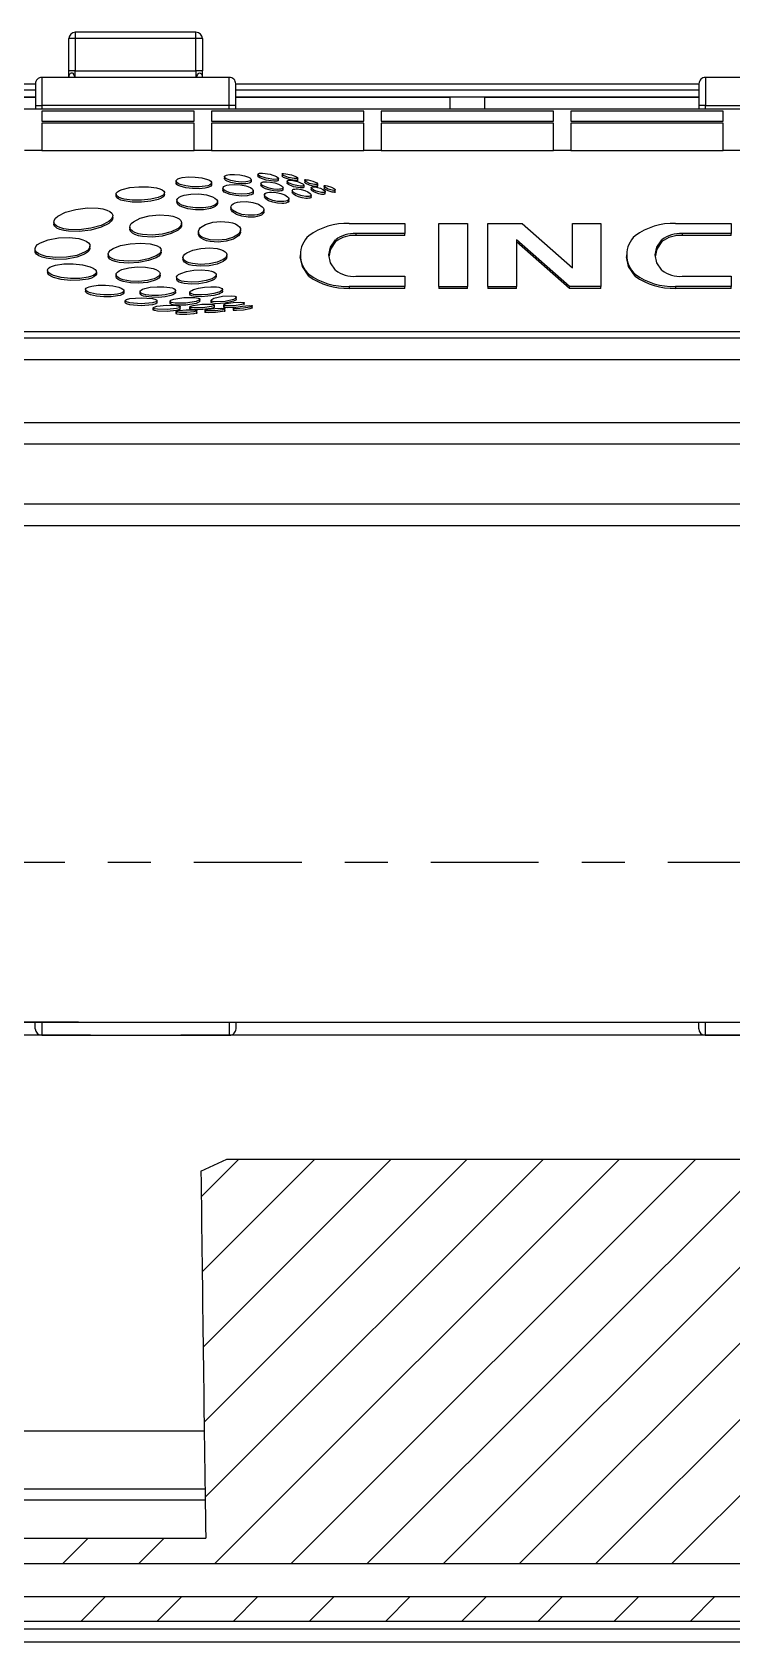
# Model space of a CAD drawing. Extents: x -3.1 to 16.8, y 0.7 to 10.7.
# Drawn here: x 3.741 to 5.365, y 6.961 to 10.7 of the extents above; entities that cross this region are included whole.
import ezdxf

# ---------------------------------------------------------------- set-up
doc = ezdxf.new("R2010")
doc.units = 0
doc.linetypes.add('CENTER', pattern=[0.4, 0.25, -0.05, 0.05, -0.05])
doc.layers.get('0').update_dxf_attribs({"linetype": 'CONTINUOUS'})

msp = doc.modelspace()

# ---------------------------------------------------------------- linework, layer by layer
at = {"color": 7, "linetype": 'CONTINUOUS'}
for p, q in [((3.841, 10.6999), (3.841, 10.6849)), ((4.121, 10.6999), (3.841, 10.6999)), ((4.121, 10.6955), (4.121, 10.6999)), ((4.121, 10.6849), (4.121, 10.6955)), ((3.826, 10.6099), (3.826, 10.6849)), ((3.8304, 10.6849), (3.826, 10.6849)), ((3.841, 10.6849), (3.8304, 10.6849)), ((4.121, 10.6849), (3.841, 10.6849)), ((3.841, 10.6849), (3.841, 10.6099)), ((4.121, 10.6099), (4.121, 10.6849)), ((4.136, 10.6849), (4.121, 10.6849)), ((4.136, 10.6849), (4.136, 10.6099)), ((3.7635, 10.5949), (3.7635, 10.5299)), ((4.1985, 10.5949), (3.7635, 10.5949)), ((3.826, 10.5939), (3.826, 10.6099)), ((3.841, 10.6099), (3.826, 10.6099)), ((3.841, 10.6099), (4.121, 10.6099)), ((4.136, 10.6099), (4.121, 10.6099)), ((4.121, 10.5949), (4.1219, 10.5956)), ((4.136, 10.5939), (4.136, 10.6099)), ((4.1985, 10.5299), (4.1985, 10.5949)), ((5.3035, 10.5949), (5.3035, 10.5299)), ((5.7385, 10.5949), (5.3035, 10.5949)), ((3.0835, 10.5799), (3.7485, 10.5799)), ((3.7485, 10.5649), (3.0835, 10.5649)), ((3.541, 10.5499), (3.7485, 10.5499)), ((3.7485, 10.5481), (3.541, 10.5481)), ((3.7485, 10.5799), (3.7485, 10.5299)), ((4.2135, 10.5299), (4.2135, 10.5799)), ((4.2135, 10.5799), (5.2885, 10.5799)), ((5.2885, 10.5649), (4.2135, 10.5649)), ((4.2135, 10.5499), (4.711, 10.5499)), ((4.711, 10.5481), (4.2135, 10.5481)), ((4.711, 10.5499), (4.711, 10.5481)), ((4.711, 10.5499), (4.791, 10.5499)), ((4.711, 10.5211), (4.711, 10.5481)), ((4.791, 10.5499), (5.2885, 10.5499)), ((4.791, 10.5481), (4.791, 10.5499)), ((4.791, 10.5481), (4.791, 10.5211)), ((5.2885, 10.5481), (4.791, 10.5481)), ((5.2885, 10.5799), (5.2885, 10.5299)), ((7.7085, 10.5211), (1.7935, 10.5211)), ((3.7485, 10.5299), (3.7485, 10.5211)), ((3.7485, 10.5299), (3.7635, 10.5299)), ((4.1171, 10.5164), (3.7631, 10.5164)), ((3.7631, 10.5164), (3.7631, 10.493)), ((4.1985, 10.5299), (3.7635, 10.5299)), ((3.7635, 10.5299), (3.7635, 10.5211)), ((4.1171, 10.493), (4.1171, 10.5164)), ((4.511, 10.5164), (4.1571, 10.5164)), ((4.1571, 10.5164), (4.1571, 10.493)), ((4.2135, 10.5299), (4.1985, 10.5299)), ((4.1985, 10.5211), (4.1985, 10.5299)), ((4.2135, 10.5211), (4.2135, 10.5299)), ((4.511, 10.493), (4.511, 10.5164)), ((4.951, 10.5164), (4.551, 10.5164)), ((4.551, 10.5164), (4.551, 10.493)), ((4.951, 10.493), (4.951, 10.5164)), ((5.3449, 10.5164), (4.991, 10.5164)), ((4.991, 10.5164), (4.991, 10.493)), ((5.2885, 10.5299), (5.2885, 10.5211)), ((5.3035, 10.5299), (5.2885, 10.5299)), ((5.3035, 10.5299), (5.7385, 10.5299)), ((5.3035, 10.5211), (5.3035, 10.5299)), ((5.3449, 10.493), (5.3449, 10.5164)), ((3.7631, 10.493), (4.1171, 10.493)), ((4.1171, 10.4883), (3.7631, 10.4883)), ((3.7631, 10.4883), (3.7631, 10.4249)), ((4.1171, 10.4249), (4.1171, 10.4883)), ((4.1571, 10.493), (4.511, 10.493)), ((4.511, 10.4883), (4.1571, 10.4883)), ((4.1571, 10.4883), (4.1571, 10.4249)), ((4.511, 10.4249), (4.511, 10.4883)), ((4.551, 10.493), (4.951, 10.493)), ((4.951, 10.4883), (4.551, 10.4883)), ((4.551, 10.4883), (4.551, 10.4249)), ((4.951, 10.4249), (4.951, 10.4883)), ((4.991, 10.493), (5.3449, 10.493)), ((5.3449, 10.4883), (4.991, 10.4883)), ((4.991, 10.4883), (4.991, 10.4249)), ((5.3449, 10.4249), (5.3449, 10.4883)), ((3.7631, 10.4249), (3.7231, 10.4249)), ((3.7631, 10.4249), (4.1171, 10.4249)), ((4.1571, 10.4249), (4.1171, 10.4249)), ((4.1571, 10.4249), (4.511, 10.4249)), ((4.551, 10.4249), (4.511, 10.4249)), ((4.551, 10.4249), (4.951, 10.4249)), ((4.991, 10.4249), (4.951, 10.4249)), ((4.991, 10.4249), (5.3449, 10.4249)), ((5.3849, 10.4249), (5.3449, 10.4249)), ((4.1872, 10.3639), (4.1872, 10.3596)), ((4.2492, 10.3532), (4.2492, 10.3575)), ((4.2649, 10.3698), (4.2649, 10.3654)), ((4.3119, 10.3594), (4.3119, 10.3551)), ((4.3124, 10.3561), (4.3124, 10.3604)), ((4.3213, 10.3727), (4.3213, 10.3656)), ((4.3569, 10.3605), (4.3569, 10.3561)), ((4.3572, 10.3541), (4.3572, 10.3611)), ((4.374, 10.3582), (4.374, 10.351)), ((3.9355, 10.3234), (3.9355, 10.3191)), ((3.9355, 10.3183), (3.9355, 10.3226)), ((4.0481, 10.3227), (4.0481, 10.327)), ((4.0748, 10.3542), (4.0748, 10.3498)), ((4.1572, 10.349), (4.1572, 10.3447)), ((4.1574, 10.3456), (4.1574, 10.3499)), ((4.1836, 10.3378), (4.1836, 10.3335)), ((4.2489, 10.3563), (4.2489, 10.352)), ((4.2537, 10.3303), (4.2537, 10.326)), ((4.2541, 10.3276), (4.2541, 10.3319)), ((4.2719, 10.3486), (4.2719, 10.3442)), ((4.2802, 10.3218), (4.2802, 10.3175)), ((4.3224, 10.3371), (4.3224, 10.3328)), ((4.3232, 10.3345), (4.3232, 10.3388)), ((4.3329, 10.3536), (4.3329, 10.3493)), ((4.3447, 10.3322), (4.3447, 10.3278)), ((4.3714, 10.3435), (4.3714, 10.3392)), ((4.372, 10.3403), (4.372, 10.3446)), ((4.3885, 10.3175), (4.3885, 10.3218)), ((4.3886, 10.3385), (4.3886, 10.3342)), ((4.4029, 10.3464), (4.4029, 10.342)), ((4.4034, 10.34), (4.4034, 10.3473)), ((4.419, 10.3449), (4.419, 10.3376)), ((4.4203, 10.3282), (4.4203, 10.3239)), ((4.4211, 10.3251), (4.4211, 10.3295)), ((4.4433, 10.333), (4.4433, 10.3286)), ((4.4439, 10.3266), (4.4439, 10.3339)), ((4.0768, 10.3093), (4.0768, 10.305)), ((4.1709, 10.3052), (4.1709, 10.3008)), ((4.1711, 10.3021), (4.1711, 10.3065)), ((4.2022, 10.2936), (4.2022, 10.2893)), ((4.2787, 10.2828), (4.2787, 10.2871)), ((4.335, 10.3097), (4.335, 10.3054)), ((4.3366, 10.3085), (4.3366, 10.3128)), ((4.3873, 10.3197), (4.3873, 10.3154)), ((3.791, 10.2592), (3.791, 10.2549)), ((3.7932, 10.2489), (3.7932, 10.2533)), ((3.9281, 10.2692), (3.9281, 10.2735)), ((3.9674, 10.2473), (3.9674, 10.243)), ((4.0878, 10.2523), (4.0878, 10.2566)), ((4.2765, 10.2821), (4.2765, 10.2778)), ((4.4765, 10.2557), (4.6061, 10.2557)), ((4.6061, 10.2557), (4.6061, 10.2319)), ((4.6847, 10.2557), (4.751, 10.2557)), ((4.6847, 10.1091), (4.6847, 10.2557)), ((4.751, 10.2557), (4.751, 10.1091)), ((4.7986, 10.2557), (4.878, 10.2557)), ((4.7986, 10.1091), (4.7986, 10.2557)), ((4.878, 10.2557), (4.9947, 10.1528)), ((4.9947, 10.1528), (4.9947, 10.2557)), ((4.9947, 10.2557), (5.061, 10.2557)), ((5.061, 10.2557), (5.061, 10.1091)), ((5.2339, 10.2557), (5.3635, 10.2557)), ((5.3635, 10.2557), (5.3635, 10.2319)), ((3.9693, 10.2373), (3.9693, 10.2417)), ((4.1266, 10.236), (4.1266, 10.2316)), ((4.1291, 10.2248), (4.1291, 10.2292)), ((4.2247, 10.2364), (4.2247, 10.2407)), ((4.4453, 10.2178), (4.4453, 10.2135)), ((4.6061, 10.2319), (4.4921, 10.2319)), ((4.4921, 10.2319), (4.4921, 10.2276)), ((4.6061, 10.2276), (4.4921, 10.2276)), ((4.6061, 10.2276), (4.6061, 10.2319)), ((4.9879, 10.1091), (4.8649, 10.2175)), ((4.8649, 10.2175), (4.8649, 10.1091)), ((4.9879, 10.1047), (4.8649, 10.2131)), ((5.2027, 10.2178), (5.2027, 10.2135)), ((5.3635, 10.2319), (5.2495, 10.2319)), ((5.2495, 10.2319), (5.2495, 10.2276)), ((5.3635, 10.2276), (5.2495, 10.2276)), ((5.3635, 10.2276), (5.3635, 10.2319)), ((3.7474, 10.1964), (3.7474, 10.1921)), ((3.7481, 10.1887), (3.7476, 10.1921)), ((3.7481, 10.1887), (3.7481, 10.193)), ((3.8751, 10.1987), (3.8751, 10.203)), ((3.9172, 10.1844), (3.9172, 10.18)), ((3.918, 10.1767), (3.9174, 10.1801)), ((3.918, 10.1767), (3.918, 10.1811)), ((4.0401, 10.1888), (4.0401, 10.1932)), ((4.0909, 10.1765), (4.0909, 10.1722)), ((4.0918, 10.1687), (4.0909, 10.1722)), ((4.0918, 10.1687), (4.0918, 10.173)), ((4.1929, 10.1828), (4.1929, 10.1829)), ((4.1929, 10.1785), (4.1929, 10.1827)), ((4.3631, 10.1824), (4.3631, 10.178)), ((5.1205, 10.1824), (5.1205, 10.178)), ((3.7763, 10.1465), (3.7763, 10.1422)), ((3.8899, 10.142), (3.8899, 10.1377)), ((3.89, 10.1387), (3.89, 10.143)), ((3.9355, 10.1369), (3.9355, 10.1325)), ((3.9355, 10.1318), (3.9355, 10.1362)), ((4.0379, 10.1344), (4.0379, 10.1387)), ((4.1681, 10.1322), (4.1681, 10.1365)), ((4.3828, 10.1334), (4.3828, 10.1377)), ((5.1402, 10.1334), (5.1402, 10.1377)), ((3.8648, 10.1051), (3.8648, 10.098)), ((3.9537, 10.0988), (3.9537, 10.0945)), ((3.9538, 10.0922), (3.9538, 10.0993)), ((3.9913, 10.0971), (3.9913, 10.0902)), ((3.9914, 10.0923), (3.9914, 10.0967)), ((4.0737, 10.0955), (4.0737, 10.1024)), ((4.0759, 10.1304), (4.0759, 10.126)), ((4.0763, 10.1243), (4.0763, 10.1286)), ((4.1068, 10.0957), (4.1068, 10.0882)), ((4.1826, 10.0981), (4.1826, 10.1056)), ((4.6061, 10.1091), (4.4765, 10.1091)), ((4.4765, 10.1091), (4.4765, 10.1047)), ((4.6061, 10.1047), (4.4765, 10.1047)), ((4.4921, 10.1328), (4.6061, 10.1328)), ((4.6061, 10.1328), (4.6061, 10.1091)), ((4.6061, 10.1047), (4.6061, 10.1091)), ((4.6847, 10.1091), (4.751, 10.1091)), ((4.6847, 10.1091), (4.6847, 10.1047)), ((4.751, 10.1047), (4.6847, 10.1047)), ((4.751, 10.1047), (4.751, 10.1091)), ((4.7986, 10.1091), (4.8649, 10.1091)), ((4.7986, 10.1091), (4.7986, 10.1047)), ((4.8649, 10.1047), (4.7986, 10.1047)), ((4.8649, 10.1047), (4.8649, 10.1091)), ((5.061, 10.1091), (4.9879, 10.1091)), ((4.9879, 10.1047), (4.9879, 10.1091)), ((5.061, 10.1047), (4.9879, 10.1047)), ((5.061, 10.1047), (5.061, 10.1091)), ((5.3635, 10.1091), (5.2339, 10.1091)), ((5.2339, 10.1091), (5.2339, 10.1047)), ((5.3635, 10.1047), (5.2339, 10.1047)), ((5.2495, 10.1328), (5.3635, 10.1328)), ((5.3635, 10.1328), (5.3635, 10.1091)), ((5.3635, 10.1047), (5.3635, 10.1091)), ((3.957, 10.0716), (3.957, 10.0759)), ((4.0219, 10.0594), (4.0219, 10.0535)), ((4.022, 10.0549), (4.022, 10.0593)), ((4.0306, 10.0759), (4.0306, 10.0716)), ((4.0608, 10.0748), (4.0608, 10.0681)), ((4.0609, 10.07), (4.0609, 10.0743)), ((4.0847, 10.0574), (4.0847, 10.0633)), ((4.107, 10.0905), (4.107, 10.0948)), ((4.1072, 10.062), (4.1072, 10.056)), ((4.1072, 10.0575), (4.1072, 10.0618)), ((4.1298, 10.0752), (4.1298, 10.0819)), ((4.1565, 10.0772), (4.1565, 10.0702)), ((4.1567, 10.0722), (4.1567, 10.0765)), ((4.1638, 10.0614), (4.1638, 10.0673)), ((4.1856, 10.0661), (4.1856, 10.0599)), ((4.1857, 10.0615), (4.1857, 10.0659)), ((4.1883, 10.0501), (4.1883, 10.0588)), ((4.2082, 10.0586), (4.2082, 10.0526)), ((4.2082, 10.0541), (4.2082, 10.0584)), ((4.2146, 10.0794), (4.2146, 10.0864)), ((4.2328, 10.0663), (4.2328, 10.0724)), ((4.2518, 10.0594), (4.2518, 10.0654)), ((4.0754, 10.0537), (4.0754, 10.0451)), ((4.0754, 10.0464), (4.0754, 10.0507)), ((4.1229, 10.0457), (4.1229, 10.0543)), ((4.1426, 10.0567), (4.1426, 10.048)), ((4.1426, 10.0493), (4.1426, 10.0536)), ((1.7535, 10.0049), (7.7485, 10.0049)), ((3.3835, 9.9897), (6.1185, 9.9897)), ((3.3835, 9.9398), (6.1185, 9.9398)), ((3.3835, 9.7932), (6.1185, 9.7932)), ((6.1185, 9.7432), (3.3835, 9.7432)), ((7.1185, 9.6034), (2.3835, 9.6034)), ((7.1185, 9.5534), (2.3835, 9.5534)), ((2.2735, 8.3999), (7.2285, 8.3999)), ((3.8482, 8.3999), (2.2735, 8.3999)), ((3.8474, 8.3999), (2.2735, 8.3999)), ((3.8474, 8.3999), (2.2735, 8.3999)), ((3.8474, 8.3999), (2.2735, 8.3999)), ((3.748, 8.3849), (3.748, 8.3999)), ((3.763, 8.3999), (3.763, 8.3699)), ((4.199, 8.3699), (4.199, 8.3999)), ((4.214, 8.3849), (4.214, 8.3999)), ((5.288, 8.3849), (5.288, 8.3999)), ((5.303, 8.3999), (5.303, 8.3699)), ((3.876, 8.3699), (2.956, 8.3699)), ((3.763, 8.3699), (4.199, 8.3699)), ((5.416, 8.3699), (4.086, 8.3699)), ((5.303, 8.3699), (5.739, 8.3699)), ((4.2203, 8.0817), (4.1334, 7.9948)), ((4.3971, 8.0817), (4.1355, 7.8201)), ((4.5739, 8.0817), (4.1377, 7.6456)), ((4.7506, 8.0817), (4.14, 7.4711)), ((4.9274, 8.0817), (4.1423, 7.2966)), ((5.1042, 8.0817), (4.1652, 7.1428)), ((4.1927, 8.0818), (5.6439, 8.0818)), ((5.281, 8.0817), (4.342, 7.1428)), ((5.4578, 8.0817), (4.5188, 7.1428)), ((5.6345, 8.0817), (4.6956, 7.1428)), ((5.703, 7.9735), (4.8723, 7.1428)), ((5.7008, 7.7945), (5.0491, 7.1428)), ((5.6986, 7.6154), (5.2259, 7.1428)), ((3.561, 7.4508), (4.1402, 7.4508)), ((3.561, 7.3158), (4.1421, 7.3158)), ((3.5289, 7.2908), (4.1424, 7.2908)), ((3.5277, 7.2018), (4.1436, 7.2018)), ((3.8707, 7.2018), (3.8117, 7.1428)), ((4.0475, 7.2018), (3.9885, 7.1428)), ((2.0409, 7.1428), (7.4611, 7.1428)), ((1.9236, 7.0658), (7.5784, 7.0658)), ((3.9113, 7.0657), (3.8546, 7.0089)), ((4.0881, 7.0657), (4.0313, 7.0089)), ((4.2649, 7.0657), (4.2081, 7.0089)), ((4.4417, 7.0657), (4.3849, 7.0089)), ((4.6184, 7.0657), (4.5617, 7.0089)), ((4.7952, 7.0657), (4.7385, 7.0089)), ((4.972, 7.0657), (4.9152, 7.0089)), ((5.1488, 7.0657), (5.092, 7.0089)), ((5.3255, 7.0657), (5.2688, 7.0089)), ((1.9236, 7.0089), (7.5784, 7.0089)), ((1.9136, 6.9908), (7.5884, 6.9908)), ((1.9136, 6.9608), (7.5884, 6.9608))]:
    msp.add_line(p, q, dxfattribs=at)
at = {"color": 7, "linetype": 'CENTER'}
msp.add_line((0.8165, 8.7718), (8.6237, 8.7718), dxfattribs=at)
at = {"color": 7, "linetype": 'CONTINUOUS'}
for points in [[(3.826, 10.5939), (3.8266, 10.5994), (3.8282, 10.6028), (3.8301, 10.6046), (3.8321, 10.6052), (3.8337, 10.6051), (3.835, 10.6044), (3.8375, 10.601), (3.8392, 10.5972), (3.8401, 10.5956)], [(4.121, 10.6099), (4.121, 10.6041), (4.121, 10.5993), (4.121, 10.596), (4.121, 10.5949)], [(4.1219, 10.5956), (4.1228, 10.5971), (4.1245, 10.6009), (4.1269, 10.6043), (4.1281, 10.605), (4.1296, 10.6052), (4.1317, 10.6047), (4.1337, 10.603), (4.1353, 10.5995), (4.136, 10.5939)], [(4.0749, 10.3551), (4.0764, 10.3572), (4.0793, 10.3592), (4.0837, 10.3609), (4.0893, 10.3622), (4.1034, 10.3636), (4.1194, 10.3633), (4.1349, 10.3613), (4.1476, 10.3579), (4.1522, 10.3558), (4.1554, 10.3535), (4.1571, 10.3513), (4.1572, 10.349)], [(4.2489, 10.3563), (4.2474, 10.3549), (4.2449, 10.3537), (4.2413, 10.3527), (4.2368, 10.3521), (4.2258, 10.3518), (4.2137, 10.3529), (4.2023, 10.3552), (4.1933, 10.3583), (4.1902, 10.36), (4.1881, 10.3617), (4.1872, 10.3635), (4.1875, 10.3651)], [(4.2489, 10.352), (4.2474, 10.3505), (4.2449, 10.3493), (4.2413, 10.3484), (4.2368, 10.3477), (4.2258, 10.3475), (4.2137, 10.3486), (4.2023, 10.3508), (4.1933, 10.3539), (4.1902, 10.3557), (4.1881, 10.3574), (4.1872, 10.3591), (4.1875, 10.3607)], [(4.1875, 10.3651), (4.189, 10.3665), (4.1916, 10.3677), (4.1952, 10.3687), (4.1997, 10.3693), (4.2106, 10.3696), (4.2227, 10.3685), (4.2341, 10.3662), (4.2431, 10.3631), (4.2462, 10.3614), (4.2483, 10.3596), (4.2492, 10.3579), (4.2489, 10.3563)], [(4.3119, 10.3594), (4.3114, 10.359), (4.3106, 10.3586), (4.3084, 10.3581), (4.3019, 10.3578), (4.2841, 10.3604), (4.269, 10.3658), (4.2654, 10.3686), (4.2649, 10.3697), (4.2651, 10.3703), (4.2654, 10.3708)], [(4.3119, 10.3551), (4.3114, 10.3547), (4.3106, 10.3543), (4.3084, 10.3537), (4.3019, 10.3535), (4.2841, 10.3561), (4.269, 10.3615), (4.2654, 10.3642), (4.2649, 10.3654), (4.265, 10.3659), (4.2654, 10.3664)], [(4.2654, 10.3708), (4.266, 10.3712), (4.2667, 10.3716), (4.2689, 10.3721), (4.2754, 10.3724), (4.2932, 10.3697), (4.3083, 10.3644), (4.3119, 10.3616), (4.3124, 10.3604), (4.3123, 10.3599), (4.3119, 10.3594)], [(4.3569, 10.3605), (4.3564, 10.3602), (4.3558, 10.36), (4.3542, 10.3597), (4.3493, 10.3598), (4.3358, 10.3625), (4.3244, 10.367), (4.3217, 10.3691), (4.3213, 10.3699), (4.3214, 10.3703), (4.3217, 10.3706)], [(4.3569, 10.3561), (4.3564, 10.3559), (4.3558, 10.3556), (4.3542, 10.3554), (4.3493, 10.3555), (4.3358, 10.3582), (4.3244, 10.3627), (4.3217, 10.3647), (4.3213, 10.3656), (4.3214, 10.3659), (4.3217, 10.3663)], [(4.3217, 10.3706), (4.3221, 10.3709), (4.3227, 10.3711), (4.3243, 10.3714), (4.3293, 10.3712), (4.3427, 10.3685), (4.3541, 10.3641), (4.3568, 10.362), (4.3572, 10.3611), (4.3571, 10.3608), (4.3569, 10.3605)], [(3.9355, 10.3226), (3.936, 10.3257), (3.9387, 10.3288), (3.9434, 10.3318), (3.9499, 10.3345), (3.9675, 10.3388), (3.9888, 10.341), (4.0106, 10.3408), (4.0295, 10.3382), (4.0369, 10.3362), (4.0426, 10.3337), (4.0464, 10.3309), (4.048, 10.3279)], [(4.048, 10.3279), (4.0475, 10.3247), (4.0449, 10.3216), (4.0402, 10.3186), (4.0336, 10.3159), (4.016, 10.3117), (3.9947, 10.3095), (3.973, 10.3097), (3.9541, 10.3122), (3.9466, 10.3143), (3.941, 10.3168), (3.9372, 10.3196), (3.9355, 10.3226)], [(4.048, 10.3235), (4.0475, 10.3204), (4.0449, 10.3173), (4.0402, 10.3143), (4.0336, 10.3116), (4.016, 10.3073), (3.9947, 10.3051), (3.973, 10.3053), (3.9541, 10.3079), (3.9467, 10.31), (3.941, 10.3124), (3.9372, 10.3152), (3.9355, 10.3183)], [(4.1572, 10.349), (4.1558, 10.3468), (4.1528, 10.3449), (4.1484, 10.3432), (4.1428, 10.3419), (4.1287, 10.3404), (4.1127, 10.3408), (4.0972, 10.3428), (4.0846, 10.3462), (4.08, 10.3483), (4.0768, 10.3505), (4.075, 10.3528), (4.0749, 10.3551)], [(4.1572, 10.3447), (4.1558, 10.3425), (4.1528, 10.3406), (4.1485, 10.3389), (4.1428, 10.3376), (4.1287, 10.3361), (4.1127, 10.3364), (4.0972, 10.3385), (4.0846, 10.3419), (4.08, 10.344), (4.0768, 10.3462), (4.075, 10.3485), (4.0749, 10.3508)], [(4.0769, 10.3106), (4.0786, 10.3137), (4.082, 10.3166), (4.0869, 10.3192), (4.0934, 10.3213), (4.1094, 10.3239), (4.1277, 10.3241), (4.1454, 10.3219), (4.1598, 10.3175), (4.1651, 10.3147), (4.1688, 10.3116), (4.1708, 10.3084), (4.1709, 10.3052)], [(4.2537, 10.3303), (4.252, 10.3284), (4.249, 10.3267), (4.2448, 10.3253), (4.2397, 10.3244), (4.2272, 10.3236), (4.2135, 10.3246), (4.2005, 10.3271), (4.1904, 10.3308), (4.1869, 10.3329), (4.1846, 10.3351), (4.1837, 10.3373), (4.1841, 10.3394)], [(4.2537, 10.326), (4.252, 10.324), (4.249, 10.3224), (4.2448, 10.321), (4.2397, 10.32), (4.2272, 10.3193), (4.2135, 10.3202), (4.2005, 10.3228), (4.1904, 10.3265), (4.1869, 10.3286), (4.1846, 10.3308), (4.1837, 10.333), (4.1841, 10.3351)], [(4.1841, 10.3394), (4.1858, 10.3414), (4.1888, 10.343), (4.1929, 10.3444), (4.1981, 10.3454), (4.2106, 10.3461), (4.2243, 10.3452), (4.2372, 10.3426), (4.2473, 10.3389), (4.2508, 10.3368), (4.2531, 10.3346), (4.2541, 10.3324), (4.2537, 10.3303)], [(4.3224, 10.3371), (4.3206, 10.3361), (4.318, 10.3353), (4.3146, 10.3349), (4.3106, 10.3348), (4.3011, 10.3356), (4.2911, 10.3377), (4.2821, 10.3406), (4.2755, 10.3441), (4.2733, 10.3458), (4.2722, 10.3475), (4.272, 10.349), (4.2727, 10.3503)], [(4.3224, 10.3328), (4.3206, 10.3317), (4.318, 10.331), (4.3146, 10.3305), (4.3106, 10.3304), (4.3011, 10.3313), (4.2911, 10.3333), (4.2821, 10.3363), (4.2755, 10.3398), (4.2734, 10.3415), (4.2722, 10.3431), (4.272, 10.3446), (4.2727, 10.346)], [(4.2727, 10.3503), (4.2745, 10.3513), (4.2771, 10.3521), (4.2805, 10.3525), (4.2845, 10.3526), (4.294, 10.3518), (4.304, 10.3497), (4.313, 10.3468), (4.3196, 10.3433), (4.3218, 10.3416), (4.3229, 10.3399), (4.3231, 10.3384), (4.3224, 10.3371)], [(4.335, 10.3097), (4.3327, 10.3083), (4.3294, 10.3072), (4.3253, 10.3065), (4.3206, 10.3062), (4.31, 10.3069), (4.2991, 10.3092), (4.2896, 10.3127), (4.283, 10.317), (4.2811, 10.3192), (4.2803, 10.3213), (4.2805, 10.3232), (4.2818, 10.325)], [(4.2818, 10.325), (4.2842, 10.3264), (4.2874, 10.3275), (4.2915, 10.3282), (4.2962, 10.3285), (4.3069, 10.3278), (4.3177, 10.3255), (4.3272, 10.3219), (4.3338, 10.3177), (4.3357, 10.3155), (4.3365, 10.3134), (4.3363, 10.3115), (4.335, 10.3097)], [(4.3714, 10.3435), (4.3709, 10.3431), (4.3702, 10.3428), (4.3682, 10.3424), (4.3626, 10.3423), (4.3478, 10.3452), (4.3357, 10.3503), (4.3331, 10.3527), (4.3329, 10.3538), (4.3331, 10.3543), (4.3334, 10.3547)], [(4.3714, 10.3392), (4.3709, 10.3388), (4.3702, 10.3385), (4.3682, 10.3381), (4.3626, 10.338), (4.3478, 10.3408), (4.3357, 10.3459), (4.3331, 10.3484), (4.3329, 10.3495), (4.3331, 10.3499), (4.3334, 10.3503)], [(4.3334, 10.3547), (4.334, 10.355), (4.3347, 10.3553), (4.3367, 10.3558), (4.3423, 10.3558), (4.3571, 10.353), (4.3692, 10.3479), (4.3718, 10.3454), (4.372, 10.3444), (4.3718, 10.3439), (4.3714, 10.3435)], [(4.3873, 10.3197), (4.3855, 10.3189), (4.383, 10.3183), (4.3798, 10.3181), (4.3762, 10.3182), (4.3679, 10.3195), (4.3594, 10.3219), (4.352, 10.325), (4.3469, 10.3285), (4.3454, 10.3302), (4.3447, 10.3317), (4.3449, 10.3331), (4.3458, 10.3342)], [(4.3873, 10.3154), (4.3855, 10.3145), (4.383, 10.314), (4.3799, 10.3138), (4.3762, 10.3139), (4.3679, 10.3152), (4.3594, 10.3175), (4.352, 10.3207), (4.3469, 10.3242), (4.3454, 10.3258), (4.3447, 10.3274), (4.3447, 10.3278)], [(4.3458, 10.3342), (4.3477, 10.3351), (4.3502, 10.3356), (4.3533, 10.3358), (4.357, 10.3357), (4.3653, 10.3345), (4.3737, 10.3321), (4.3811, 10.3289), (4.3863, 10.3255), (4.3878, 10.3238), (4.3885, 10.3222), (4.3883, 10.3209), (4.3873, 10.3197)], [(4.4029, 10.3464), (4.4024, 10.3461), (4.4018, 10.3459), (4.4003, 10.3457), (4.396, 10.3459), (4.3849, 10.3485), (4.376, 10.3528), (4.3741, 10.3548), (4.374, 10.3555), (4.3742, 10.3559), (4.3745, 10.3562)], [(4.4029, 10.342), (4.4024, 10.3418), (4.4018, 10.3416), (4.4003, 10.3414), (4.396, 10.3415), (4.3849, 10.3442), (4.376, 10.3485), (4.3741, 10.3504), (4.374, 10.3512), (4.3742, 10.3516), (4.3745, 10.3519)], [(4.3745, 10.3562), (4.375, 10.3564), (4.3756, 10.3566), (4.3771, 10.3569), (4.3814, 10.3567), (4.3925, 10.354), (4.4014, 10.3498), (4.4033, 10.3478), (4.4033, 10.347), (4.4032, 10.3467), (4.4029, 10.3464)], [(4.4203, 10.3282), (4.4197, 10.3279), (4.419, 10.3277), (4.4172, 10.3274), (4.4123, 10.3276), (4.4062, 10.3287), (4.3999, 10.3307), (4.3943, 10.3332), (4.3904, 10.3358), (4.3887, 10.3381), (4.3887, 10.339), (4.389, 10.3394), (4.3894, 10.3398)], [(4.4203, 10.3239), (4.4197, 10.3236), (4.419, 10.3233), (4.4172, 10.3231), (4.4123, 10.3232), (4.4062, 10.3244), (4.3999, 10.3264), (4.3943, 10.3288), (4.3904, 10.3314), (4.3887, 10.3338), (4.3887, 10.3347), (4.389, 10.3351), (4.3894, 10.3354)], [(4.3894, 10.3398), (4.3899, 10.3401), (4.3906, 10.3403), (4.3924, 10.3406), (4.3974, 10.3404), (4.4035, 10.3393), (4.4098, 10.3373), (4.4153, 10.3348), (4.4193, 10.3322), (4.421, 10.3299), (4.421, 10.329), (4.4207, 10.3286), (4.4203, 10.3282)], [(4.4433, 10.333), (4.4429, 10.3328), (4.4423, 10.3326), (4.4409, 10.3325), (4.4371, 10.3328), (4.4276, 10.3356), (4.4203, 10.3398), (4.419, 10.3416), (4.419, 10.3423), (4.4193, 10.3426), (4.4196, 10.3428)], [(4.4433, 10.3286), (4.4429, 10.3284), (4.4423, 10.3283), (4.4409, 10.3281), (4.4371, 10.3285), (4.4276, 10.3313), (4.4203, 10.3354), (4.419, 10.3373), (4.4191, 10.338), (4.4193, 10.3383), (4.4196, 10.3385)], [(4.4196, 10.3428), (4.42, 10.3431), (4.4206, 10.3432), (4.422, 10.3434), (4.4258, 10.343), (4.4353, 10.3402), (4.4426, 10.336), (4.4439, 10.3342), (4.4438, 10.3335), (4.4436, 10.3332), (4.4433, 10.333)], [(3.7932, 10.2533), (3.7911, 10.2578), (3.7917, 10.2626), (3.7948, 10.2676), (3.8004, 10.2726), (3.8182, 10.2815), (3.8423, 10.2882), (3.869, 10.2916), (3.8942, 10.2911), (3.9051, 10.2894), (3.9142, 10.2868), (3.9212, 10.2834), (3.9258, 10.2794)], [(4.1709, 10.3052), (4.1693, 10.3021), (4.1659, 10.2992), (4.1609, 10.2966), (4.1545, 10.2945), (4.1385, 10.2918), (4.1202, 10.2916), (4.1025, 10.2939), (4.0881, 10.2983), (4.0828, 10.3011), (4.0791, 10.3042), (4.0771, 10.3074), (4.0769, 10.3106)], [(4.1709, 10.3008), (4.1693, 10.2977), (4.1659, 10.2948), (4.1609, 10.2923), (4.1545, 10.2902), (4.1385, 10.2875), (4.1202, 10.2873), (4.1025, 10.2896), (4.0881, 10.294), (4.0828, 10.2968), (4.0791, 10.2998), (4.0771, 10.303), (4.0769, 10.3062)], [(4.2765, 10.2821), (4.2734, 10.2795), (4.2689, 10.2774), (4.2634, 10.2758), (4.257, 10.2748), (4.2425, 10.2745), (4.2277, 10.2766), (4.2149, 10.2808), (4.2059, 10.2865), (4.2033, 10.2896), (4.2022, 10.2928), (4.2025, 10.2958), (4.2043, 10.2987)], [(4.2765, 10.2778), (4.2734, 10.2752), (4.2689, 10.2731), (4.2634, 10.2715), (4.257, 10.2704), (4.2425, 10.2701), (4.2277, 10.2722), (4.2149, 10.2765), (4.2059, 10.2822), (4.2033, 10.2853), (4.2022, 10.2884), (4.2023, 10.2893)], [(4.2043, 10.2987), (4.2075, 10.3012), (4.2119, 10.3033), (4.2175, 10.305), (4.2239, 10.306), (4.2384, 10.3063), (4.2531, 10.3042), (4.266, 10.3), (4.2749, 10.2943), (4.2775, 10.2911), (4.2786, 10.288), (4.2783, 10.2849), (4.2765, 10.2821)], [(4.2786, 10.2828), (4.2783, 10.2806), (4.2765, 10.2778)], [(4.335, 10.3054), (4.3327, 10.3039), (4.3294, 10.3029), (4.3253, 10.3022), (4.3206, 10.3019), (4.31, 10.3026), (4.2991, 10.3049), (4.2896, 10.3084), (4.283, 10.3126), (4.2811, 10.3148), (4.2803, 10.3169), (4.2804, 10.3175)], [(4.3365, 10.3085), (4.3363, 10.3071), (4.335, 10.3054)], [(4.3884, 10.3175), (4.3883, 10.3165), (4.3873, 10.3154)], [(3.7932, 10.2489), (3.7911, 10.2535), (3.7913, 10.2549)], [(3.9258, 10.2794), (3.928, 10.2749), (3.9274, 10.2701), (3.9243, 10.2651), (3.9186, 10.2601), (3.9009, 10.2511), (3.8768, 10.2445), (3.8501, 10.2411), (3.8249, 10.2416), (3.814, 10.2433), (3.8049, 10.2459), (3.7979, 10.2493), (3.7932, 10.2533)], [(3.9278, 10.2692), (3.9274, 10.2657), (3.9243, 10.2607), (3.9186, 10.2558), (3.9009, 10.2468), (3.8768, 10.2401), (3.8501, 10.2368), (3.8249, 10.2373), (3.814, 10.239), (3.8049, 10.2416), (3.7979, 10.2449), (3.7932, 10.2489)], [(3.9693, 10.2417), (3.9675, 10.246), (3.968, 10.2506), (3.9707, 10.2552), (3.9757, 10.2597), (3.9913, 10.2677), (4.0125, 10.2733), (4.0359, 10.2756), (4.0581, 10.2743), (4.0676, 10.2724), (4.0756, 10.2697), (4.0818, 10.2663), (4.0858, 10.2623)], [(4.0858, 10.2623), (4.0877, 10.258), (4.0872, 10.2534), (4.0844, 10.2488), (4.0795, 10.2442), (4.0638, 10.2363), (4.0427, 10.2307), (4.0192, 10.2284), (3.997, 10.2296), (3.9875, 10.2316), (3.9795, 10.2343), (3.9734, 10.2377), (3.9693, 10.2417)], [(4.0875, 10.2523), (4.0872, 10.2491), (4.0844, 10.2444), (4.0795, 10.2399), (4.0638, 10.232), (4.0427, 10.2264), (4.0192, 10.2241), (3.997, 10.2253), (3.9875, 10.2272), (3.9795, 10.23), (3.9734, 10.2334), (3.9693, 10.2373)], [(4.1291, 10.2292), (4.1269, 10.2332), (4.1267, 10.2375), (4.1283, 10.2417), (4.1317, 10.2459), (4.1434, 10.2532), (4.16, 10.2582), (4.179, 10.2602), (4.1975, 10.2589), (4.2057, 10.257), (4.2126, 10.2544), (4.2182, 10.2512), (4.2222, 10.2475)], [(4.2222, 10.2475), (4.2244, 10.2435), (4.2246, 10.2392), (4.223, 10.235), (4.2196, 10.2308), (4.2079, 10.2235), (4.1913, 10.2185), (4.1723, 10.2165), (4.1538, 10.2178), (4.1456, 10.2197), (4.1387, 10.2223), (4.1331, 10.2255), (4.1291, 10.2292)], [(3.7481, 10.193), (3.7475, 10.1975), (3.7493, 10.2021), (3.7535, 10.2066), (3.7599, 10.2108), (3.7783, 10.2179), (3.8017, 10.2222), (3.8266, 10.223), (3.8492, 10.2203), (3.8585, 10.2178), (3.866, 10.2145), (3.8714, 10.2107), (3.8744, 10.2064)], [(3.918, 10.1811), (3.9172, 10.185), (3.9188, 10.1892), (3.9227, 10.1933), (3.9287, 10.1972), (3.9462, 10.204), (3.9686, 10.2085), (3.9926, 10.2099), (4.0144, 10.2082), (4.0235, 10.2061), (4.0308, 10.2035), (4.0362, 10.2002), (4.0393, 10.1965)], [(3.9693, 10.2373), (3.9675, 10.2417), (3.9676, 10.243)], [(4.1291, 10.2248), (4.1269, 10.2289), (4.1268, 10.2316)], [(4.2245, 10.2364), (4.2246, 10.2349), (4.2231, 10.2306), (4.2196, 10.2265), (4.2079, 10.2192), (4.1913, 10.2142), (4.1723, 10.2122), (4.1538, 10.2135), (4.1457, 10.2154), (4.1387, 10.218), (4.1331, 10.2211), (4.1291, 10.2248)], [(4.4297, 10.1824), (4.4333, 10.2006), (4.4453, 10.2178)], [(4.4453, 10.2135), (4.4333, 10.1962), (4.4297, 10.178)], [(5.1871, 10.1824), (5.1907, 10.2006), (5.2027, 10.2178)], [(5.2027, 10.2135), (5.1907, 10.1962), (5.1871, 10.178)], [(3.8744, 10.2064), (3.8751, 10.2019), (3.8733, 10.1973), (3.8691, 10.1928), (3.8627, 10.1886), (3.8443, 10.1815), (3.8208, 10.1773), (3.7959, 10.1764), (3.7734, 10.1791), (3.7641, 10.1817), (3.7566, 10.1849), (3.7512, 10.1888), (3.7481, 10.193)], [(3.8749, 10.1986), (3.8751, 10.1976), (3.8733, 10.193), (3.8691, 10.1885), (3.8627, 10.1843), (3.8443, 10.1772), (3.8208, 10.1729), (3.7959, 10.1721), (3.7734, 10.1748), (3.7641, 10.1773), (3.7566, 10.1806), (3.7512, 10.1844), (3.7481, 10.1887)], [(4.0393, 10.1965), (4.0401, 10.1925), (4.0385, 10.1884), (4.0347, 10.1843), (4.0287, 10.1803), (4.0112, 10.1735), (3.9887, 10.1691), (3.9648, 10.1676), (3.9429, 10.1694), (3.9338, 10.1714), (3.9265, 10.1741), (3.9212, 10.1774), (3.918, 10.1811)], [(4.04, 10.1888), (4.0401, 10.1882), (4.0385, 10.184), (4.0347, 10.1799), (4.0287, 10.176), (4.0112, 10.1692), (3.9887, 10.1648), (3.9648, 10.1633), (3.9429, 10.1651), (3.9338, 10.1671), (3.9265, 10.1698), (3.9212, 10.173), (3.918, 10.1767)], [(4.0918, 10.173), (4.0909, 10.1767), (4.0919, 10.1804), (4.0949, 10.1842), (4.0996, 10.1877), (4.1138, 10.1938), (4.1322, 10.1977), (4.1521, 10.1989), (4.1704, 10.1972), (4.1782, 10.1953), (4.1844, 10.1928), (4.1891, 10.1898), (4.1919, 10.1864)], [(4.1919, 10.1864), (4.1929, 10.1828), (4.1918, 10.179), (4.1889, 10.1753), (4.1841, 10.1717), (4.17, 10.1656), (4.1516, 10.1617), (4.1317, 10.1605), (4.1133, 10.1622), (4.1056, 10.1641), (4.0993, 10.1666), (4.0947, 10.1696), (4.0918, 10.173)], [(4.1929, 10.1785), (4.1929, 10.1784), (4.1918, 10.1747), (4.1889, 10.1709), (4.1841, 10.1674), (4.17, 10.1613), (4.1516, 10.1573), (4.1317, 10.1561), (4.1133, 10.1579), (4.1056, 10.1598), (4.0993, 10.1623), (4.0947, 10.1653), (4.0918, 10.1687)], [(4.3828, 10.1334), (4.3681, 10.1552), (4.3631, 10.178)], [(4.4453, 10.147), (4.4333, 10.1642), (4.4297, 10.1824)], [(5.1402, 10.1334), (5.1254, 10.1552), (5.1205, 10.178)], [(5.2026, 10.147), (5.1907, 10.1642), (5.1871, 10.1824)], [(3.7764, 10.1475), (3.7781, 10.1508), (3.782, 10.1538), (3.7878, 10.1566), (3.7954, 10.1588), (3.8145, 10.1616), (3.8364, 10.1619), (3.8579, 10.1595), (3.8756, 10.1549), (3.8821, 10.152), (3.8868, 10.1488), (3.8894, 10.1454), (3.8899, 10.142)], [(3.8899, 10.142), (3.8881, 10.1387), (3.8843, 10.1357), (3.8785, 10.133), (3.8709, 10.1307), (3.8518, 10.1279), (3.8298, 10.1276), (3.8084, 10.13), (3.7907, 10.1346), (3.7841, 10.1375), (3.7795, 10.1407), (3.7769, 10.1441), (3.7764, 10.1475)], [(3.8899, 10.1377), (3.8881, 10.1344), (3.8843, 10.1314), (3.8785, 10.1287), (3.8709, 10.1264), (3.8518, 10.1236), (3.8298, 10.1233), (3.8084, 10.1257), (3.7907, 10.1303), (3.7841, 10.1332), (3.7795, 10.1364), (3.7769, 10.1398), (3.7764, 10.1432)], [(3.9355, 10.1362), (3.9361, 10.1395), (3.9386, 10.1427), (3.9429, 10.1457), (3.949, 10.1485), (3.9651, 10.1526), (3.9846, 10.1545), (4.0043, 10.1539), (4.0214, 10.1508), (4.0281, 10.1484), (4.0332, 10.1457), (4.0365, 10.1427), (4.0379, 10.1394)], [(4.0379, 10.1394), (4.0373, 10.1361), (4.0348, 10.1329), (4.0304, 10.1299), (4.0244, 10.1271), (4.0082, 10.123), (3.9888, 10.1211), (3.9691, 10.1217), (3.952, 10.1248), (3.9453, 10.1272), (3.9402, 10.1299), (3.9369, 10.1329), (3.9355, 10.1362)], [(4.0379, 10.1351), (4.0373, 10.1318), (4.0348, 10.1286), (4.0304, 10.1255), (4.0244, 10.1228), (4.0082, 10.1186), (3.9888, 10.1168), (3.9691, 10.1174), (3.952, 10.1205), (3.9453, 10.1228), (3.9402, 10.1256), (3.9369, 10.1286), (3.9355, 10.1318)], [(4.0763, 10.1286), (4.076, 10.1314), (4.0775, 10.1342), (4.0808, 10.137), (4.0856, 10.1397), (4.0992, 10.1442), (4.1162, 10.1471), (4.1342, 10.1479), (4.1503, 10.1465), (4.1568, 10.145), (4.1621, 10.1431), (4.1657, 10.1408), (4.1677, 10.1383)], [(4.1677, 10.1383), (4.168, 10.1355), (4.1665, 10.1327), (4.1632, 10.1299), (4.1584, 10.1272), (4.1448, 10.1227), (4.1278, 10.1198), (4.1098, 10.119), (4.0937, 10.1204), (4.0872, 10.1219), (4.0819, 10.1238), (4.0783, 10.1261), (4.0763, 10.1286)], [(4.1677, 10.1339), (4.168, 10.1312), (4.1665, 10.1284), (4.1632, 10.1256), (4.1584, 10.1229), (4.1448, 10.1184), (4.1278, 10.1155), (4.1098, 10.1147), (4.0937, 10.1161), (4.0872, 10.1175), (4.0819, 10.1194), (4.0783, 10.1217), (4.0763, 10.1243)], [(3.8649, 10.1028), (3.8661, 10.105), (3.869, 10.1069), (3.8735, 10.1087), (3.8793, 10.1101), (3.8942, 10.1119), (3.9113, 10.112), (3.9282, 10.1104), (3.9421, 10.1073), (3.9474, 10.1054), (3.9511, 10.1033), (3.9533, 10.1011), (3.9537, 10.0988)], [(3.9537, 10.0988), (3.9525, 10.0967), (3.9496, 10.0947), (3.9451, 10.0929), (3.9393, 10.0915), (3.9245, 10.0897), (3.9073, 10.0896), (3.8904, 10.0913), (3.8765, 10.0943), (3.8712, 10.0963), (3.8675, 10.0984), (3.8653, 10.1006), (3.8649, 10.1028)], [(3.9537, 10.0945), (3.9525, 10.0924), (3.9496, 10.0904), (3.9452, 10.0886), (3.9393, 10.0872), (3.9245, 10.0854), (3.9073, 10.0853), (3.8904, 10.0869), (3.8765, 10.09), (3.8712, 10.0919), (3.8675, 10.094), (3.8653, 10.0963), (3.8649, 10.0985)], [(3.9914, 10.0967), (3.9918, 10.0987), (3.9938, 10.1007), (3.9973, 10.1027), (4.0021, 10.1044), (4.0151, 10.1073), (4.0307, 10.1087), (4.0466, 10.1087), (4.0603, 10.107), (4.0657, 10.1057), (4.0698, 10.1041), (4.0725, 10.1023), (4.0736, 10.1003)], [(4.0736, 10.1003), (4.0732, 10.0983), (4.0712, 10.0962), (4.0677, 10.0943), (4.0629, 10.0925), (4.0499, 10.0897), (4.0343, 10.0882), (4.0184, 10.0883), (4.0047, 10.0899), (3.9993, 10.0913), (3.9952, 10.0929), (3.9925, 10.0947), (3.9914, 10.0967)], [(4.0736, 10.096), (4.0732, 10.0939), (4.0712, 10.0919), (4.0677, 10.09), (4.0629, 10.0882), (4.0499, 10.0854), (4.0343, 10.0839), (4.0184, 10.084), (4.0047, 10.0856), (3.9993, 10.0869), (3.9952, 10.0885), (3.9925, 10.0904), (3.9914, 10.0923)], [(4.107, 10.0948), (4.1068, 10.0957), (4.107, 10.0966), (4.1084, 10.0984), (4.1113, 10.1002), (4.1154, 10.102), (4.1268, 10.1052), (4.141, 10.1075), (4.1557, 10.1085), (4.1687, 10.108), (4.174, 10.1072), (4.1781, 10.1062), (4.181, 10.1048), (4.1819, 10.1041), (4.1824, 10.1032)], [(4.1824, 10.1032), (4.1826, 10.1024), (4.1824, 10.1015), (4.181, 10.0997), (4.1782, 10.0978), (4.174, 10.096), (4.1626, 10.0928), (4.1485, 10.0906), (4.1338, 10.0896), (4.1207, 10.0901), (4.1155, 10.0909), (4.1113, 10.0919), (4.1085, 10.0933), (4.1076, 10.094), (4.107, 10.0948)], [(4.1824, 10.0989), (4.1826, 10.0981), (4.1824, 10.0972), (4.181, 10.0954), (4.1782, 10.0935), (4.174, 10.0917), (4.1626, 10.0885), (4.1485, 10.0863), (4.1338, 10.0853), (4.1207, 10.0858), (4.1155, 10.0865), (4.1113, 10.0876), (4.1085, 10.0889), (4.1076, 10.0897), (4.107, 10.0905)], [(3.957, 10.0759), (3.9572, 10.0766), (3.9577, 10.0773), (3.9598, 10.0786), (3.9678, 10.0809), (3.9938, 10.083), (4.0199, 10.0809), (4.0278, 10.0786), (4.0299, 10.0773), (4.0305, 10.0766), (4.0306, 10.0759)], [(4.0306, 10.0759), (4.0305, 10.0752), (4.0299, 10.0745), (4.0278, 10.0732), (4.0199, 10.0709), (3.9938, 10.0688), (3.9678, 10.0709), (3.9598, 10.0732), (3.9577, 10.0745), (3.9572, 10.0752), (3.957, 10.0759)], [(4.0306, 10.0716), (4.0305, 10.0709), (4.0299, 10.0702), (4.0278, 10.0688), (4.0199, 10.0665), (3.9938, 10.0645), (3.9678, 10.0665), (3.9598, 10.0688), (3.9577, 10.0702), (3.9572, 10.0709), (3.957, 10.0716)], [(4.022, 10.0593), (4.022, 10.0598), (4.0224, 10.0603), (4.024, 10.0613), (4.0305, 10.0632), (4.0524, 10.0656), (4.0749, 10.0651), (4.0819, 10.0637), (4.0839, 10.0629), (4.0844, 10.0624), (4.0846, 10.0619)], [(4.0846, 10.0619), (4.0846, 10.0614), (4.0842, 10.0609), (4.0826, 10.0599), (4.0761, 10.0579), (4.0542, 10.0555), (4.0317, 10.0561), (4.0247, 10.0574), (4.0227, 10.0583), (4.0222, 10.0588), (4.022, 10.0593)], [(4.0609, 10.0743), (4.0608, 10.075), (4.0611, 10.0757), (4.0626, 10.0772), (4.0694, 10.08), (4.0931, 10.0839), (4.1181, 10.0839), (4.1263, 10.0824), (4.1287, 10.0813), (4.1294, 10.0806), (4.1298, 10.08)], [(4.1298, 10.08), (4.1298, 10.0793), (4.1295, 10.0786), (4.128, 10.0772), (4.1212, 10.0744), (4.0975, 10.0704), (4.0725, 10.0704), (4.0643, 10.072), (4.062, 10.0731), (4.0613, 10.0737), (4.0609, 10.0743)], [(4.1298, 10.0757), (4.1298, 10.075), (4.1295, 10.0743), (4.128, 10.0729), (4.1212, 10.07), (4.0975, 10.0661), (4.0725, 10.0661), (4.0643, 10.0676), (4.062, 10.0687), (4.0613, 10.0694), (4.0609, 10.07)], [(4.1072, 10.0618), (4.1072, 10.0622), (4.1075, 10.0627), (4.1089, 10.0635), (4.1147, 10.0653), (4.1344, 10.0679), (4.1547, 10.0681), (4.1612, 10.0672), (4.1631, 10.0666), (4.1636, 10.0663), (4.1638, 10.0659)], [(4.1638, 10.0659), (4.1638, 10.0655), (4.1635, 10.065), (4.1621, 10.0642), (4.1563, 10.0624), (4.1367, 10.0598), (4.1163, 10.0596), (4.1098, 10.0604), (4.108, 10.0611), (4.1075, 10.0614), (4.1072, 10.0618)], [(4.1638, 10.0615), (4.1638, 10.0611), (4.1635, 10.0607), (4.1621, 10.0598), (4.1563, 10.0581), (4.1367, 10.0555), (4.1163, 10.0552), (4.1098, 10.0561), (4.108, 10.0567), (4.1075, 10.0571), (4.1072, 10.0575)], [(4.1426, 10.0536), (4.1427, 10.0539), (4.1429, 10.0542), (4.144, 10.0548), (4.1487, 10.0561), (4.1646, 10.0583), (4.181, 10.0589), (4.1862, 10.0584), (4.1877, 10.058), (4.1881, 10.0578), (4.1883, 10.0575)], [(4.1567, 10.0765), (4.1565, 10.0771), (4.1566, 10.0777), (4.1576, 10.0791), (4.1628, 10.0819), (4.1823, 10.0864), (4.2036, 10.0875), (4.2109, 10.0864), (4.2132, 10.0855), (4.2139, 10.085), (4.2144, 10.0845)], [(4.2144, 10.0845), (4.2146, 10.0838), (4.2145, 10.0832), (4.2134, 10.0819), (4.2082, 10.0791), (4.1888, 10.0746), (4.1674, 10.0735), (4.1601, 10.0745), (4.1579, 10.0754), (4.1571, 10.0759), (4.1567, 10.0765)], [(4.2144, 10.0801), (4.2146, 10.0795), (4.2145, 10.0789), (4.2134, 10.0776), (4.2082, 10.0748), (4.1888, 10.0702), (4.1674, 10.0691), (4.1601, 10.0702), (4.1579, 10.0711), (4.1571, 10.0716), (4.1567, 10.0722)], [(4.1857, 10.0659), (4.1856, 10.0662), (4.1858, 10.0666), (4.1869, 10.0675), (4.1914, 10.0693), (4.2076, 10.0721), (4.2247, 10.0728), (4.2304, 10.0721), (4.232, 10.0715), (4.2325, 10.0712), (4.2328, 10.0709)], [(4.2328, 10.0709), (4.2328, 10.0705), (4.2326, 10.0701), (4.2316, 10.0692), (4.227, 10.0675), (4.2108, 10.0646), (4.1937, 10.0639), (4.1881, 10.0646), (4.1865, 10.0652), (4.186, 10.0655), (4.1857, 10.0659)], [(4.2095, 10.0602), (4.1937, 10.0596), (4.1881, 10.0603), (4.1865, 10.0608), (4.186, 10.0612), (4.1857, 10.0615)], [(4.2082, 10.0584), (4.2082, 10.0586), (4.2082, 10.0587), (4.2084, 10.059), (4.2094, 10.0595), (4.2138, 10.0609), (4.2288, 10.0635), (4.2446, 10.0647), (4.2497, 10.0646), (4.2511, 10.0643), (4.2515, 10.0641), (4.2517, 10.064), (4.2517, 10.0639)], [(4.2517, 10.0639), (4.2518, 10.0637), (4.2518, 10.0636), (4.2516, 10.0634), (4.2506, 10.0628), (4.2462, 10.0615), (4.2311, 10.0589), (4.2154, 10.0576), (4.2103, 10.0578), (4.2089, 10.058), (4.2084, 10.0582), (4.2083, 10.0583), (4.2082, 10.0584)], [(4.2517, 10.0595), (4.2518, 10.0594), (4.2518, 10.0593), (4.2516, 10.059), (4.2506, 10.0585), (4.2462, 10.0571), (4.2311, 10.0545), (4.2154, 10.0533), (4.2103, 10.0534), (4.2089, 10.0537), (4.2084, 10.0539), (4.2083, 10.054), (4.2082, 10.0541)], [(4.0846, 10.0576), (4.0846, 10.0571), (4.0842, 10.0566), (4.0826, 10.0555), (4.0761, 10.0536), (4.0542, 10.0512), (4.0317, 10.0517), (4.0247, 10.0531), (4.0227, 10.054), (4.0222, 10.0544), (4.022, 10.0549)], [(4.0754, 10.0507), (4.0755, 10.0511), (4.0757, 10.0514), (4.077, 10.0521), (4.0819, 10.0534), (4.0985, 10.0552), (4.1155, 10.055), (4.1209, 10.0542), (4.1223, 10.0536), (4.1227, 10.0533), (4.1229, 10.053)], [(4.1229, 10.053), (4.1229, 10.0527), (4.1226, 10.0523), (4.1214, 10.0516), (4.1164, 10.0503), (4.0998, 10.0485), (4.0828, 10.0487), (4.0775, 10.0495), (4.076, 10.0501), (4.0756, 10.0504), (4.0754, 10.0507)], [(4.1229, 10.0487), (4.1229, 10.0483), (4.1226, 10.048), (4.1214, 10.0473), (4.1164, 10.046), (4.0998, 10.0442), (4.0828, 10.0444), (4.0775, 10.0452), (4.076, 10.0458), (4.0756, 10.0461), (4.0754, 10.0464)], [(4.1883, 10.0575), (4.1883, 10.0572), (4.1881, 10.0569), (4.1869, 10.0563), (4.1823, 10.055), (4.1664, 10.0529), (4.15, 10.0523), (4.1447, 10.0527), (4.1433, 10.0531), (4.1428, 10.0534), (4.1426, 10.0536)], [(4.1883, 10.0532), (4.1883, 10.0529), (4.1881, 10.0526), (4.1869, 10.052), (4.1823, 10.0507), (4.1664, 10.0485), (4.15, 10.0479), (4.1447, 10.0484), (4.1433, 10.0488), (4.1428, 10.049), (4.1426, 10.0493)], [(4.1327, 8.0542), (4.1927, 8.0818), (4.1928, 8.0818)]]:
    msp.add_lwpolyline(points, dxfattribs=at)
for centre, radius, start, end in [((3.841, 10.6849), 0.015, 90, 180), ((4.121, 10.6849), 0.015, 0, 90), ((3.7635, 10.5799), 0.015, 90, 180.0055), ((-4.5416, 10.6103), 8.3826, 359.8943, 359.99682), ((4.1985, 10.5799), 0.015, 359.9945, 90), ((5.3035, 10.5799), 0.015, 90, 180.0055), ((4.4722, 10.1023), 0.1534, 88.3633, 125.6073), ((5.2295, 10.1023), 0.1534, 88.3633, 125.6073), ((4.4247, 10.1824), 0.0613, 133.1477, 226.7819), ((4.4876, 10.1622), 0.0699, 86.277, 127.211), ((4.4876, 10.1578), 0.0699, 86.277, 127.211), ((5.1821, 10.1824), 0.0613, 133.1477, 226.7819), ((5.245, 10.1622), 0.0699, 86.277, 127.211), ((5.245, 10.1578), 0.0699, 86.277, 127.211), ((4.4721, 10.2623), 0.1533, 234.3485, 271.646), ((4.4721, 10.258), 0.1533, 234.3485, 271.646), ((4.4876, 10.2024), 0.0698, 232.6809, 273.7477), ((5.2295, 10.2623), 0.1533, 234.3485, 271.646), ((5.2295, 10.258), 0.1533, 234.3485, 271.646), ((5.2449, 10.2024), 0.0698, 232.6809, 273.7477), ((3.763, 8.3849), 0.015, 180, 270), ((4.199, 8.3849), 0.015, 270, 0.0056), ((5.303, 8.3849), 0.015, 180, 270), ((405.3843, 12.7949), 401.2796, 180.676895, 180.798612)]:
    msp.add_arc(centre, radius, start, end, dxfattribs=at)

doc.saveas('drawing.dxf')
